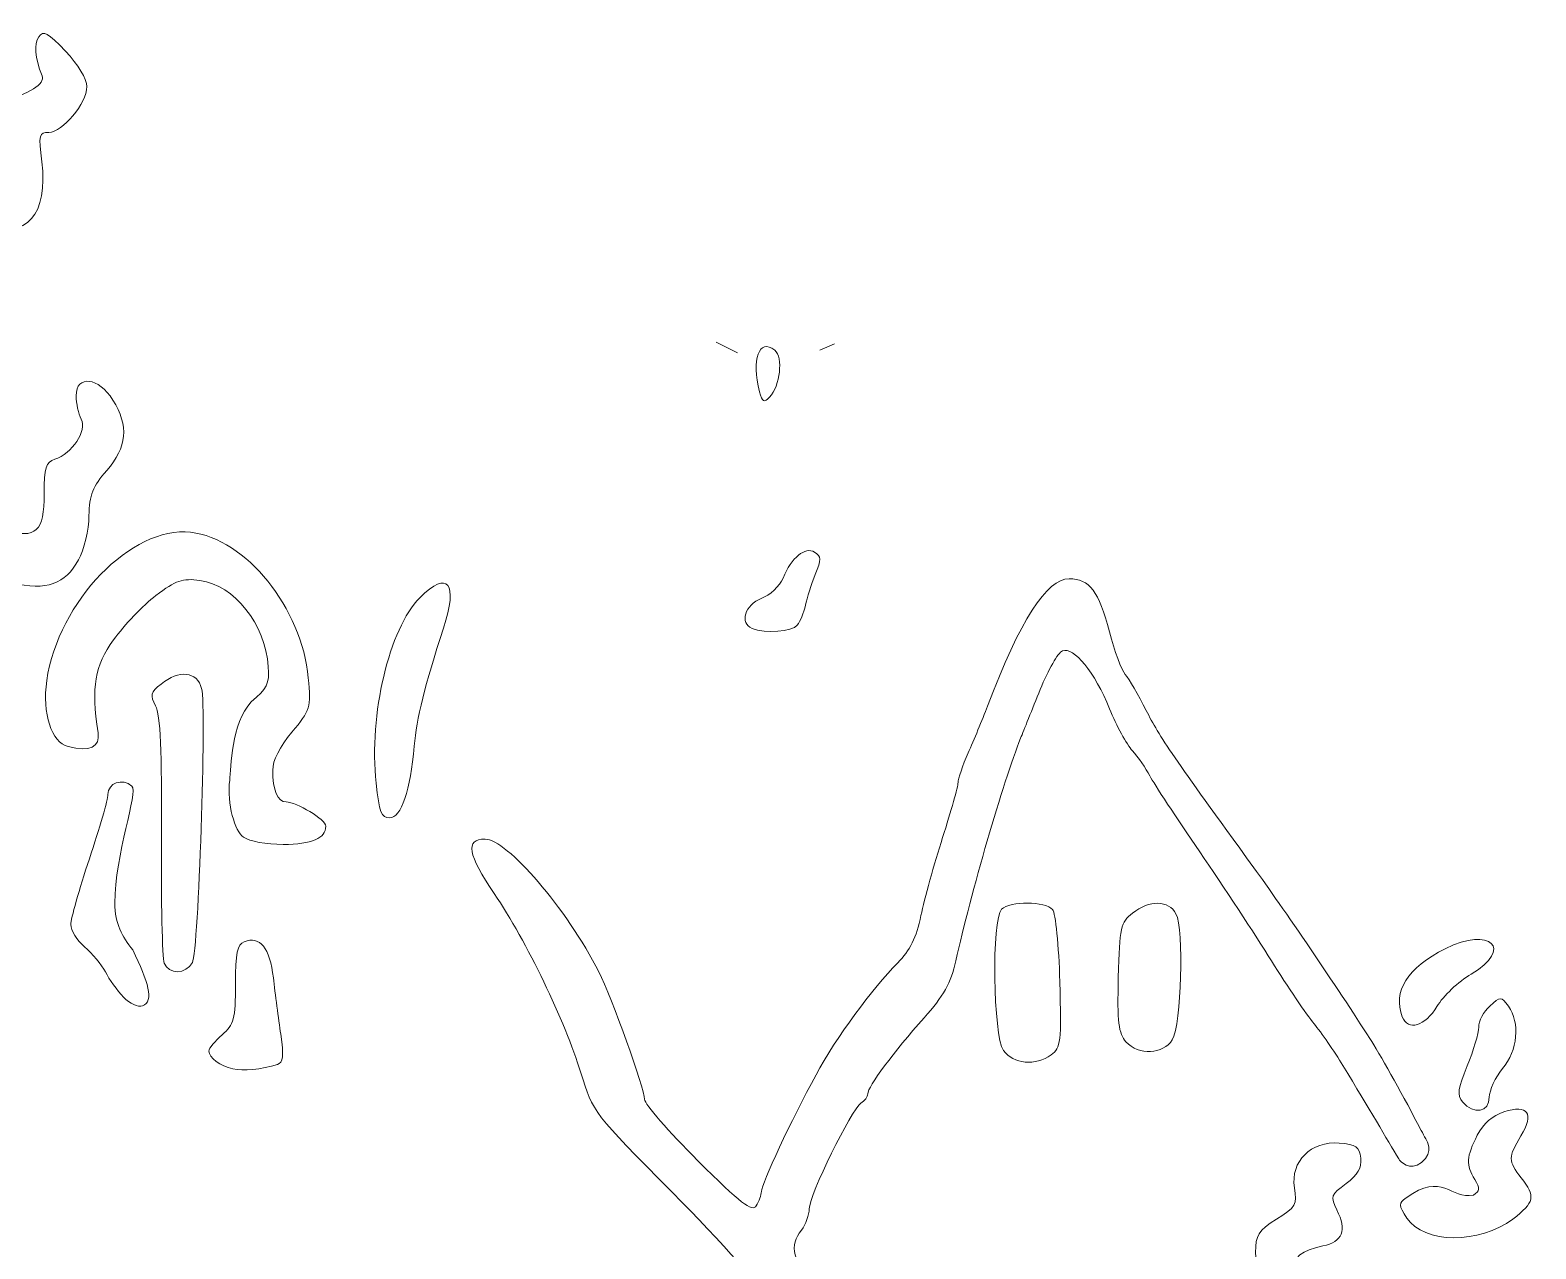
# Model space of a CAD drawing. Header units: millimetres. Extents: x -6423 to -1759, y 6 to 2012.
# Drawn here: x -5818.8 to -5679.3, y 1581.6 to 1694.5 of the extents above; entities that cross this region are included whole.
import ezdxf

# ---------------------------------------------------------------- set-up
doc = ezdxf.new("R2010")
doc.units = ezdxf.units.MM
doc.header["$MEASUREMENT"] = 0
doc.layers.add('layer 1', color=7, linetype='Continuous')

msp = doc.modelspace()

# ---------------------------------------------------------------- linework, layer by layer
at = {"layer": 'layer 1', "color": 177, "lineweight": 9}
for points, knots in [([(-5829.9218, 1672.6821), (-5832.079, 1671.5747), (-5831.6093, 1671.5637), (-5833.9008, 1672.7729), (-5833.9008, 1672.7729), (-5834.9275, 1673.3149), (-5836.0034, 1674.3575), (-5836.2916, 1675.0896), (-5836.2916, 1675.0896), (-5837.2903, 1677.6261), (-5837.5416, 1677.9041), (-5839.9473, 1679.1289), (-5839.9473, 1679.1289), (-5843.0057, 1680.6862), (-5843.9515, 1682.4244), (-5843.167, 1685.0439), (-5843.167, 1685.0439), (-5842.0854, 1688.6531), (-5839.6644, 1689.0193), (-5839.6644, 1685.5735), (-5839.6644, 1685.5735), (-5839.6644, 1683.4564), (-5839.3205, 1683.0732), (-5836.9999, 1682.6017), (-5836.9999, 1682.6017), (-5835.8747, 1682.373), (-5835.2164, 1681.7859), (-5834.4655, 1680.3417), (-5834.4655, 1680.3417), (-5833.0663, 1677.6495), (-5831.5355, 1677.513), (-5829.3741, 1679.8882), (-5829.3741, 1679.8882), (-5828.139, 1681.2457), (-5827.4902, 1681.6051), (-5826.6894, 1681.3765), (-5826.6894, 1681.3765), (-5823.9324, 1680.588), (-5822.8805, 1680.5228), (-5822.1885, 1681.0971), (-5822.1885, 1681.0971), (-5821.3526, 1681.7909), (-5821.1945, 1683.8368), (-5821.9414, 1684.2983), (-5821.9414, 1684.2983), (-5822.8008, 1684.8294), (-5822.5186, 1687.5027), (-5821.572, 1687.7959), (-5821.572, 1687.7959), (-5818.8267, 1688.6453), (-5817.4321, 1689.538), (-5817.7114, 1690.2661), (-5817.7114, 1690.2661), (-5818.3815, 1692.0117), (-5818.4768, 1693.2011), (-5818.0028, 1693.8984), (-5818.0028, 1693.8984), (-5817.5852, 1694.5132), (-5817.1722, 1694.2898), (-5815.5365, 1692.5637), (-5815.5365, 1692.5637), (-5814.3386, 1691.2995), (-5813.5718, 1690.0173), (-5813.5718, 1689.2781), (-5813.5718, 1689.2781), (-5813.5718, 1687.7367), (-5815.8162, 1685.0368), (-5817.0974, 1685.0368), (-5817.0974, 1685.0368), (-5817.9936, 1685.0368), (-5818.0457, 1684.8149), (-5817.7345, 1682.3234), (-5817.7345, 1682.3234), (-5817.1233, 1677.4315), (-5819.0993, 1675.1956), (-5823.1719, 1676.1719), (-5823.1719, 1676.1719), (-5826.047, 1676.8611), (-5826.2306, 1676.8143), (-5827.2059, 1675.1435), (-5827.2059, 1675.1435), (-5827.6948, 1674.3054), (-5828.9171, 1673.1979), (-5829.9218, 1672.6821)], [0, 0, 0, 0, 0.04545455, 0.04545455, 0.04545455, 0.04545455, 0.09090909, 0.09090909, 0.09090909, 0.09090909, 0.13636364, 0.13636364, 0.13636364, 0.13636364, 0.18181818, 0.18181818, 0.18181818, 0.18181818, 0.22727273, 0.22727273, 0.22727273, 0.22727273, 0.27272727, 0.27272727, 0.27272727, 0.27272727, 0.31818182, 0.31818182, 0.31818182, 0.31818182, 0.36363636, 0.36363636, 0.36363636, 0.36363636, 0.40909091, 0.40909091, 0.40909091, 0.40909091, 0.45454545, 0.45454545, 0.45454545, 0.45454545, 0.5, 0.5, 0.5, 0.5, 0.54545455, 0.54545455, 0.54545455, 0.54545455, 0.59090909, 0.59090909, 0.59090909, 0.59090909, 0.63636364, 0.63636364, 0.63636364, 0.63636364, 0.68181818, 0.68181818, 0.68181818, 0.68181818, 0.72727273, 0.72727273, 0.72727273, 0.72727273, 0.77272727, 0.77272727, 0.77272727, 0.77272727, 0.81818182, 0.81818182, 0.81818182, 0.81818182, 0.86363636, 0.86363636, 0.86363636, 0.86363636, 0.90909091, 0.90909091, 0.90909091, 0.90909091, 1, 1, 1, 1]), ([(-5750.3047, 1660.5058), (-5750.8028, 1659.9709), (-5750.9691, 1660.0602), (-5751.2201, 1660.9982), (-5751.2201, 1660.9982), (-5752.0184, 1663.9793), (-5751.2633, 1666.0521), (-5749.8166, 1664.8514), (-5749.8166, 1664.8514), (-5749.0221, 1664.192), (-5749.3174, 1661.5669), (-5750.3047, 1660.5058)], [0, 0, 0, 0, 0.25, 0.25, 0.25, 0.25, 0.5, 0.5, 0.5, 0.5, 1, 1, 1, 1]), ([(-5755.2352, 1665.6171), (-5755.2352, 1665.6171), (-5753.2688, 1664.6), (-5753.2688, 1664.6), (-5753.2688, 1664.6), (-5753.2688, 1664.6), (-5755.2352, 1665.6171), (-5755.2352, 1665.6171)], [0, 0, 0, 0, 0.33333333, 0.33333333, 0.33333333, 0.33333333, 1, 1, 1, 1]), ([(-5745.6326, 1664.873), (-5745.6326, 1664.873), (-5744.2788, 1665.4487), (-5744.2788, 1665.4487), (-5744.2788, 1665.4487), (-5744.2788, 1665.4487), (-5745.6326, 1664.873), (-5745.6326, 1664.873)], [0, 0, 0, 0, 0.33333333, 0.33333333, 0.33333333, 0.33333333, 1, 1, 1, 1]), ([(-5824.7531, 1642.5886), (-5826.7525, 1641.2439), (-5828.4431, 1640.7706), (-5830.1359, 1641.0815), (-5830.1359, 1641.0815), (-5831.5221, 1641.3361), (-5832.3509, 1642.5418), (-5833.0362, 1644.4299), (-5833.0362, 1644.4299), (-5833.7395, 1646.3683), (-5833.3269, 1646.954), (-5835.8325, 1646.7232), (-5835.8325, 1646.7232), (-5839.0915, 1646.4942), (-5840.9658, 1647.6017), (-5841.6557, 1650.1641), (-5841.6557, 1650.1641), (-5842.2215, 1652.2645), (-5841.9471, 1655.2463), (-5841.1424, 1655.7433), (-5841.1424, 1655.7433), (-5840.3713, 1656.2202), (-5838.725, 1654.8549), (-5838.4254, 1653.4901), (-5838.4254, 1653.4901), (-5838.0564, 1651.8104), (-5836.51, 1651.0415), (-5833.8037, 1651.1925), (-5833.8037, 1651.1925), (-5831.7114, 1651.3088), (-5831.5894, 1651.2354), (-5830.3277, 1649.0977), (-5830.3277, 1649.0977), (-5828.7675, 1646.4541), (-5827.486, 1646.1056), (-5824.8236, 1647.6017), (-5824.8236, 1647.6017), (-5823.2404, 1648.4919), (-5822.6632, 1648.5791), (-5821.1424, 1648.1593), (-5821.1424, 1648.1593), (-5818.2616, 1647.3638), (-5817.5104, 1648.064), (-5817.5104, 1651.5435), (-5817.5104, 1651.5435), (-5817.5104, 1654.0016), (-5817.3615, 1654.494), (-5816.5387, 1654.7553), (-5816.5387, 1654.7553), (-5814.9402, 1655.2626), (-5813.5112, 1657.4184), (-5814.0752, 1658.472), (-5814.0752, 1658.472), (-5814.3401, 1658.9669), (-5814.5567, 1659.94), (-5814.5567, 1660.6349), (-5814.5567, 1660.6349), (-5814.5567, 1662.6049), (-5812.4622, 1662.362), (-5811.1505, 1660.2399), (-5811.1505, 1660.2399), (-5809.6559, 1657.8218), (-5809.8264, 1655.8731), (-5811.7209, 1653.7152), (-5811.7209, 1653.7152), (-5813.0245, 1652.2309), (-5813.3251, 1651.4626), (-5813.363, 1649.5203), (-5813.363, 1649.5203), (-5813.3886, 1648.2121), (-5813.826, 1646.3687), (-5814.3351, 1645.4236), (-5814.3351, 1645.4236), (-5815.5447, 1643.1774), (-5817.3229, 1642.5581), (-5820.4745, 1643.2855), (-5820.4745, 1643.2855), (-5822.7228, 1643.8045), (-5823.0152, 1643.757), (-5824.7531, 1642.5886)], [0, 0, 0, 0, 0.04761905, 0.04761905, 0.04761905, 0.04761905, 0.0952381, 0.0952381, 0.0952381, 0.0952381, 0.14285714, 0.14285714, 0.14285714, 0.14285714, 0.19047619, 0.19047619, 0.19047619, 0.19047619, 0.23809524, 0.23809524, 0.23809524, 0.23809524, 0.28571429, 0.28571429, 0.28571429, 0.28571429, 0.33333333, 0.33333333, 0.33333333, 0.33333333, 0.38095238, 0.38095238, 0.38095238, 0.38095238, 0.42857143, 0.42857143, 0.42857143, 0.42857143, 0.47619048, 0.47619048, 0.47619048, 0.47619048, 0.52380952, 0.52380952, 0.52380952, 0.52380952, 0.57142857, 0.57142857, 0.57142857, 0.57142857, 0.61904762, 0.61904762, 0.61904762, 0.61904762, 0.66666667, 0.66666667, 0.66666667, 0.66666667, 0.71428571, 0.71428571, 0.71428571, 0.71428571, 0.76190476, 0.76190476, 0.76190476, 0.76190476, 0.80952381, 0.80952381, 0.80952381, 0.80952381, 0.85714286, 0.85714286, 0.85714286, 0.85714286, 0.9047619, 0.9047619, 0.9047619, 0.9047619, 1, 1, 1, 1]), ([(-5799.0526, 1619.7468), (-5799.8247, 1620.3116), (-5800.6163, 1622.7811), (-5800.3267, 1625.0372), (-5800.3267, 1625.0372), (-5800.1834, 1626.1528), (-5800.2068, 1630.2538), (-5798.3283, 1632.2716), (-5798.3283, 1632.2716), (-5796.8706, 1633.4912), (-5796.6412, 1633.9669), (-5796.7475, 1635.5477), (-5796.7475, 1635.5477), (-5797.0109, 1639.4586), (-5799.9016, 1643.1008), (-5803.0801, 1643.5273), (-5803.0801, 1643.5273), (-5804.7056, 1643.7453), (-5805.3182, 1643.5358), (-5807.157, 1642.133), (-5807.157, 1642.133), (-5808.3471, 1641.2251), (-5810.1111, 1639.382), (-5811.0772, 1638.037), (-5811.0772, 1638.037), (-5812.8508, 1635.5679), (-5813.162, 1633.7131), (-5812.5225, 1629.4207), (-5812.5225, 1629.4207), (-5812.3218, 1628.0732), (-5813.284, 1627.6258), (-5815.2958, 1628.1306), (-5815.2958, 1628.1306), (-5816.8397, 1628.5181), (-5817.7157, 1631.2177), (-5817.2793, 1634.242), (-5817.2793, 1634.242), (-5816.2204, 1641.5796), (-5809.4092, 1648.6042), (-5803.9505, 1647.9892), (-5803.9505, 1647.9892), (-5798.8328, 1647.4124), (-5793.6289, 1640.9755), (-5793.0411, 1634.4962), (-5793.0411, 1634.4962), (-5792.7905, 1631.7303), (-5792.8557, 1631.5148), (-5794.5602, 1629.4746), (-5794.5602, 1629.4746), (-5795.6829, 1628.1306), (-5796.3413, 1626.8289), (-5796.3413, 1625.9525), (-5796.3413, 1625.9525), (-5796.3413, 1624.0913), (-5795.8829, 1623.0051), (-5795.0977, 1623.0051), (-5795.0977, 1623.0051), (-5794.1291, 1623.0051), (-5791.4246, 1621.3574), (-5791.421, 1620.765), (-5791.421, 1620.765), (-5791.4143, 1619.6337), (-5792.7299, 1619.0665), (-5795.3607, 1619.0665), (-5795.3607, 1619.0665), (-5796.9333, 1619.0665), (-5798.5229, 1619.3594), (-5799.0526, 1619.7468)], [0, 0, 0, 0, 0.05555556, 0.05555556, 0.05555556, 0.05555556, 0.11111111, 0.11111111, 0.11111111, 0.11111111, 0.16666667, 0.16666667, 0.16666667, 0.16666667, 0.22222222, 0.22222222, 0.22222222, 0.22222222, 0.27777778, 0.27777778, 0.27777778, 0.27777778, 0.33333333, 0.33333333, 0.33333333, 0.33333333, 0.38888889, 0.38888889, 0.38888889, 0.38888889, 0.44444444, 0.44444444, 0.44444444, 0.44444444, 0.5, 0.5, 0.5, 0.5, 0.55555556, 0.55555556, 0.55555556, 0.55555556, 0.61111111, 0.61111111, 0.61111111, 0.61111111, 0.66666667, 0.66666667, 0.66666667, 0.66666667, 0.72222222, 0.72222222, 0.72222222, 0.72222222, 0.77777778, 0.77777778, 0.77777778, 0.77777778, 0.83333333, 0.83333333, 0.83333333, 0.83333333, 0.88888889, 0.88888889, 0.88888889, 0.88888889, 1, 1, 1, 1]), ([(-5747.7281, 1639.3746), (-5748.206, 1638.7698), (-5750.7003, 1638.5975), (-5751.9096, 1639.0853), (-5751.9096, 1639.0853), (-5753.1029, 1639.5667), (-5752.5796, 1641.2857), (-5751.0658, 1641.8572), (-5751.0658, 1641.8572), (-5750.254, 1642.1635), (-5749.3603, 1643.0023), (-5749.0515, 1643.7478), (-5749.0515, 1643.7478), (-5748.2603, 1645.6586), (-5747.0017, 1646.686), (-5746.1204, 1646.1411), (-5746.1204, 1646.1411), (-5745.5043, 1645.7604), (-5745.4954, 1645.4612), (-5746.0584, 1644.0736), (-5746.0584, 1644.0736), (-5746.4207, 1643.1817), (-5746.8351, 1641.8976), (-5746.9794, 1641.2209), (-5746.9794, 1641.2209), (-5747.1237, 1640.5438), (-5747.4605, 1639.7131), (-5747.7281, 1639.3746)], [0, 0, 0, 0, 0.125, 0.125, 0.125, 0.125, 0.25, 0.25, 0.25, 0.25, 0.375, 0.375, 0.375, 0.375, 0.5, 0.5, 0.5, 0.5, 0.625, 0.625, 0.625, 0.625, 0.75, 0.75, 0.75, 0.75, 1, 1, 1, 1]), ([(-5785.4897, 1621.5282), (-5786.2675, 1621.5282), (-5786.4717, 1622.0465), (-5786.7621, 1624.7564), (-5786.7621, 1624.7564), (-5787.4381, 1631.0716), (-5785.5461, 1639.0814), (-5782.7068, 1641.9203), (-5782.7068, 1641.9203), (-5780.1026, 1644.5245), (-5779.1405, 1643.2894), (-5780.5117, 1639.1027), (-5780.5117, 1639.1027), (-5782.2463, 1633.8074), (-5783.0135, 1630.7129), (-5783.222, 1628.1746), (-5783.222, 1628.1746), (-5783.5566, 1624.0949), (-5784.4326, 1621.5282), (-5785.4897, 1621.5282)], [0, 0, 0, 0, 0.16666667, 0.16666667, 0.16666667, 0.16666667, 0.33333333, 0.33333333, 0.33333333, 0.33333333, 0.5, 0.5, 0.5, 0.5, 0.66666667, 0.66666667, 0.66666667, 0.66666667, 1, 1, 1, 1]), ([(-5748.0883, 1542.8591), (-5748.099, 1537.1349), (-5750.1785, 1531.4127), (-5751.2413, 1534.1825), (-5751.2413, 1534.1825), (-5751.6345, 1535.2063), (-5751.6228, 1542.9197), (-5751.2204, 1548.5933), (-5751.2204, 1548.5933), (-5750.913, 1552.9229), (-5750.8326, 1553.1665), (-5749.2025, 1554.6997), (-5749.2025, 1554.6997), (-5747.2393, 1556.5464), (-5744.6482, 1561.7651), (-5744.6482, 1563.8726), (-5744.6482, 1563.8726), (-5744.6482, 1566.6148), (-5746.5373, 1571.3709), (-5749.2252, 1575.3963), (-5749.2252, 1575.3963), (-5750.8868, 1577.8843), (-5754.7517, 1582.2717), (-5759.2897, 1586.8218), (-5759.2897, 1586.8218), (-5766.6026, 1594.1541), (-5766.665, 1594.2353), (-5767.7845, 1597.8988), (-5767.7845, 1597.8988), (-5769.2653, 1602.7432), (-5772.8022, 1610.0595), (-5775.8159, 1614.5118), (-5775.8159, 1614.5118), (-5778.2762, 1618.1466), (-5778.5141, 1619.5589), (-5776.6653, 1619.5589), (-5776.6653, 1619.5589), (-5774.6219, 1619.5589), (-5769.0951, 1613.1129), (-5766.1126, 1607.2511), (-5766.1126, 1607.2511), (-5764.9268, 1604.9213), (-5761.8791, 1596.4315), (-5761.8791, 1595.4594), (-5761.8791, 1595.4594), (-5761.8791, 1595.0301), (-5759.657, 1592.4674), (-5756.9415, 1589.7646), (-5756.9415, 1589.7646), (-5752.9649, 1585.8072), (-5751.9124, 1584.9943), (-5751.5334, 1585.5892), (-5751.5334, 1585.5892), (-5751.2746, 1585.9954), (-5751.0598, 1586.5924), (-5751.0556, 1586.9157), (-5751.0556, 1586.9157), (-5751.0467, 1587.624), (-5748.279, 1593.5362), (-5745.9942, 1597.7286), (-5745.9942, 1597.7286), (-5744.1334, 1601.144), (-5740.7826, 1605.731), (-5738.4258, 1608.0892), (-5738.4258, 1608.0892), (-5737.291, 1609.225), (-5736.6877, 1610.4505), (-5736.2679, 1612.4716), (-5736.2679, 1612.4716), (-5735.9474, 1614.0148), (-5735.0434, 1617.2745), (-5734.2589, 1619.7156), (-5734.2589, 1619.7156), (-5733.4744, 1622.1568), (-5732.8324, 1624.4434), (-5732.8324, 1624.7972), (-5732.8324, 1624.7972), (-5732.8324, 1625.151), (-5732.4105, 1626.3879), (-5731.8947, 1627.5457), (-5731.8947, 1627.5457), (-5731.3792, 1628.7039), (-5730.578, 1630.6483), (-5730.1147, 1631.8668), (-5730.1147, 1631.8668), (-5727.0826, 1639.8393), (-5724.6202, 1643.6822), (-5722.5449, 1643.6822), (-5722.5449, 1643.6822), (-5720.656, 1643.6822), (-5719.7645, 1642.5095), (-5718.8013, 1638.7592), (-5718.8013, 1638.7592), (-5718.3496, 1636.999), (-5717.6913, 1635.2268), (-5717.3389, 1634.8206), (-5717.3389, 1634.8206), (-5716.9865, 1634.4146), (-5716.1105, 1632.9094), (-5715.3923, 1631.4761), (-5715.3923, 1631.4761), (-5714.1941, 1629.0853), (-5712.804, 1627.0557), (-5705.4175, 1616.9111), (-5705.4175, 1616.9111), (-5702.8494, 1613.3841), (-5697.6076, 1605.67), (-5694.6719, 1601.0972), (-5694.6719, 1601.0972), (-5693.8027, 1599.7433), (-5691.815, 1596.1986), (-5690.2544, 1593.22), (-5690.2544, 1593.22), (-5689.9467, 1592.6326), (-5689.6602, 1592.0909), (-5689.3937, 1591.5924), (-5689.3937, 1591.5924), (-5689.4876, 1591.7566), (-5688.6325, 1590.5729), (-5689.8875, 1589.5944), (-5689.8875, 1589.5944), (-5690.9999, 1588.7269), (-5691.8674, 1589.7096), (-5692, 1589.9358), (-5692, 1589.9358), (-5693.0611, 1591.7491), (-5694.7343, 1594.5458), (-5697.1659, 1598.5809), (-5697.1659, 1598.5809), (-5697.9636, 1599.9046), (-5699.1703, 1601.6498), (-5699.8471, 1602.4592), (-5699.8471, 1602.4592), (-5700.5242, 1603.2685), (-5702.2964, 1605.8894), (-5703.7857, 1608.2831), (-5703.7857, 1608.2831), (-5705.275, 1610.6767), (-5708.266, 1615.2201), (-5710.432, 1618.3795), (-5710.432, 1618.3795), (-5712.5981, 1621.5385), (-5714.6762, 1624.7025), (-5715.0495, 1625.4105), (-5715.0495, 1625.4105), (-5715.4231, 1626.1184), (-5716.1573, 1627.1699), (-5716.6809, 1627.7474), (-5716.6809, 1627.7474), (-5717.2049, 1628.3245), (-5718.1525, 1630.0744), (-5718.7871, 1631.6356), (-5718.7871, 1631.6356), (-5720.164, 1635.0237), (-5722.0989, 1637.4028), (-5723.1493, 1636.9997), (-5723.1493, 1636.9997), (-5723.5577, 1636.843), (-5724.4869, 1635.2364), (-5725.2143, 1633.4291), (-5725.2143, 1633.4291), (-5725.9418, 1631.6222), (-5726.7593, 1629.5898), (-5727.0305, 1628.913), (-5727.0305, 1628.913), (-5728.6329, 1624.9152), (-5731.677, 1614.4682), (-5733.0437, 1608.276), (-5733.0437, 1608.276), (-5733.4935, 1606.2386), (-5734.1884, 1604.9907), (-5735.9857, 1602.9945), (-5735.9857, 1602.9945), (-5738.7647, 1599.9074), (-5741.2016, 1596.6194), (-5741.2016, 1595.9564), (-5741.2016, 1595.9564), (-5741.2016, 1595.6969), (-5741.4842, 1595.3073), (-5741.8295, 1595.0907), (-5741.8295, 1595.0907), (-5742.7079, 1594.5398), (-5746.626, 1586.5456), (-5746.621, 1585.3141), (-5746.621, 1585.3141), (-5746.621, 1584.7564), (-5746.9422, 1583.8705), (-5747.34, 1583.3448), (-5747.34, 1583.3448), (-5748.4932, 1581.8197), (-5748.2379, 1580.7685), (-5745.8347, 1577.154), (-5745.8347, 1577.154), (-5738.5765, 1566.2358), (-5738.0564, 1559.4817), (-5744.0303, 1553.7121), (-5744.0303, 1553.7121), (-5747.0893, 1550.7576), (-5748.0784, 1548.1126), (-5748.0883, 1542.8591)], [0, 0, 0, 0, 0.01960784, 0.01960784, 0.01960784, 0.01960784, 0.03921569, 0.03921569, 0.03921569, 0.03921569, 0.05882353, 0.05882353, 0.05882353, 0.05882353, 0.07843137, 0.07843137, 0.07843137, 0.07843137, 0.09803922, 0.09803922, 0.09803922, 0.09803922, 0.11764706, 0.11764706, 0.11764706, 0.11764706, 0.1372549, 0.1372549, 0.1372549, 0.1372549, 0.15686275, 0.15686275, 0.15686275, 0.15686275, 0.17647059, 0.17647059, 0.17647059, 0.17647059, 0.19607843, 0.19607843, 0.19607843, 0.19607843, 0.21568627, 0.21568627, 0.21568627, 0.21568627, 0.23529412, 0.23529412, 0.23529412, 0.23529412, 0.25490196, 0.25490196, 0.25490196, 0.25490196, 0.2745098, 0.2745098, 0.2745098, 0.2745098, 0.29411765, 0.29411765, 0.29411765, 0.29411765, 0.31372549, 0.31372549, 0.31372549, 0.31372549, 0.33333333, 0.33333333, 0.33333333, 0.33333333, 0.35294118, 0.35294118, 0.35294118, 0.35294118, 0.37254902, 0.37254902, 0.37254902, 0.37254902, 0.39215686, 0.39215686, 0.39215686, 0.39215686, 0.41176471, 0.41176471, 0.41176471, 0.41176471, 0.43137255, 0.43137255, 0.43137255, 0.43137255, 0.45098039, 0.45098039, 0.45098039, 0.45098039, 0.47058824, 0.47058824, 0.47058824, 0.47058824, 0.49019608, 0.49019608, 0.49019608, 0.49019608, 0.50980392, 0.50980392, 0.50980392, 0.50980392, 0.52941176, 0.52941176, 0.52941176, 0.52941176, 0.54901961, 0.54901961, 0.54901961, 0.54901961, 0.56862745, 0.56862745, 0.56862745, 0.56862745, 0.58823529, 0.58823529, 0.58823529, 0.58823529, 0.60784314, 0.60784314, 0.60784314, 0.60784314, 0.62745098, 0.62745098, 0.62745098, 0.62745098, 0.64705882, 0.64705882, 0.64705882, 0.64705882, 0.66666667, 0.66666667, 0.66666667, 0.66666667, 0.68627451, 0.68627451, 0.68627451, 0.68627451, 0.70588235, 0.70588235, 0.70588235, 0.70588235, 0.7254902, 0.7254902, 0.7254902, 0.7254902, 0.74509804, 0.74509804, 0.74509804, 0.74509804, 0.76470588, 0.76470588, 0.76470588, 0.76470588, 0.78431373, 0.78431373, 0.78431373, 0.78431373, 0.80392157, 0.80392157, 0.80392157, 0.80392157, 0.82352941, 0.82352941, 0.82352941, 0.82352941, 0.84313725, 0.84313725, 0.84313725, 0.84313725, 0.8627451, 0.8627451, 0.8627451, 0.8627451, 0.88235294, 0.88235294, 0.88235294, 0.88235294, 0.90196078, 0.90196078, 0.90196078, 0.90196078, 0.92156863, 0.92156863, 0.92156863, 0.92156863, 0.94117647, 0.94117647, 0.94117647, 0.94117647, 0.96078431, 0.96078431, 0.96078431, 0.96078431, 1, 1, 1, 1]), ([(-5803.7803, 1608.1331), (-5804.3773, 1607.0178), (-5805.9807, 1606.987), (-5806.4012, 1608.0831), (-5806.4012, 1608.0831), (-5806.5767, 1608.5408), (-5806.689, 1613.8311), (-5806.6511, 1619.8397), (-5806.6511, 1619.8397), (-5806.6015, 1627.6719), (-5806.7536, 1631.0851), (-5807.1885, 1631.898), (-5807.1885, 1631.898), (-5807.7171, 1632.886), (-5807.6533, 1633.1466), (-5806.6905, 1633.9261), (-5806.6905, 1633.9261), (-5805.0257, 1635.274), (-5803.3205, 1635.0939), (-5802.9277, 1633.5284), (-5802.9277, 1633.5284), (-5802.4619, 1631.6725), (-5803.217, 1609.1864), (-5803.7803, 1608.1331)], [0, 0, 0, 0, 0.14285714, 0.14285714, 0.14285714, 0.14285714, 0.28571429, 0.28571429, 0.28571429, 0.28571429, 0.42857143, 0.42857143, 0.42857143, 0.42857143, 0.57142857, 0.57142857, 0.57142857, 0.57142857, 0.71428571, 0.71428571, 0.71428571, 0.71428571, 1, 1, 1, 1]), ([(-5808.3992, 1604.1204), (-5808.8108, 1603.9627), (-5809.5872, 1604.3186), (-5810.1639, 1604.9294), (-5810.1639, 1604.9294), (-5810.7304, 1605.5292), (-5811.4863, 1606.574), (-5811.8436, 1607.2511), (-5811.8436, 1607.2511), (-5812.2009, 1607.9278), (-5813.0684, 1608.979), (-5813.7711, 1609.5862), (-5813.7711, 1609.5862), (-5814.4741, 1610.1939), (-5815.0487, 1611.117), (-5815.0487, 1611.6378), (-5815.0487, 1611.6378), (-5815.0487, 1612.1586), (-5814.2734, 1614.9021), (-5813.3258, 1617.7343), (-5813.3258, 1617.7343), (-5812.3782, 1620.5665), (-5811.6025, 1623.2501), (-5811.6025, 1623.6982), (-5811.6025, 1623.6982), (-5811.6025, 1624.7802), (-5810.2976, 1625.2375), (-5809.3808, 1624.4767), (-5809.3808, 1624.4767), (-5808.7675, 1623.9676), (-5810.9758, 1618.0948), (-5810.9673, 1613.634), (-5810.9673, 1613.634), (-5810.9637, 1611.6885), (-5810.2916, 1610.5484), (-5809.3138, 1609.2955), (-5809.3138, 1609.2955), (-5807.8589, 1606.3244), (-5807.3013, 1604.5416), (-5808.3992, 1604.1204)], [0, 0, 0, 0, 0.09090909, 0.09090909, 0.09090909, 0.09090909, 0.18181818, 0.18181818, 0.18181818, 0.18181818, 0.27272727, 0.27272727, 0.27272727, 0.27272727, 0.36363636, 0.36363636, 0.36363636, 0.36363636, 0.45454545, 0.45454545, 0.45454545, 0.45454545, 0.54545455, 0.54545455, 0.54545455, 0.54545455, 0.63636364, 0.63636364, 0.63636364, 0.63636364, 0.72727273, 0.72727273, 0.72727273, 0.72727273, 0.81818182, 0.81818182, 0.81818182, 0.81818182, 1, 1, 1, 1]), ([(-5724.188, 1599.5806), (-5725.6351, 1598.5224), (-5727.7328, 1598.7092), (-5728.6197, 1599.9759), (-5728.6197, 1599.9759), (-5729.5925, 1601.3645), (-5729.7368, 1612.1189), (-5728.7956, 1613.0604), (-5728.7956, 1613.0604), (-5728.0181, 1613.8375), (-5724.723, 1613.8201), (-5724.0764, 1613.0356), (-5724.0764, 1613.0356), (-5723.7974, 1612.6974), (-5723.4932, 1609.6887), (-5723.4007, 1606.3499), (-5723.4007, 1606.3499), (-5723.2468, 1600.7997), (-5723.3142, 1600.2198), (-5724.188, 1599.5806)], [0, 0, 0, 0, 0.16666667, 0.16666667, 0.16666667, 0.16666667, 0.33333333, 0.33333333, 0.33333333, 0.33333333, 0.5, 0.5, 0.5, 0.5, 0.66666667, 0.66666667, 0.66666667, 0.66666667, 1, 1, 1, 1]), ([(-5712.982, 1600.9742), (-5713.8218, 1599.5916), (-5716.0964, 1599.4937), (-5717.2694, 1600.7902), (-5717.2694, 1600.7902), (-5717.9607, 1601.5538), (-5718.0844, 1602.5865), (-5717.9834, 1606.7417), (-5717.9834, 1606.7417), (-5717.8703, 1611.4066), (-5717.7753, 1611.8367), (-5716.665, 1612.7102), (-5716.665, 1612.7102), (-5715.0988, 1613.9421), (-5713.3149, 1613.9137), (-5712.6363, 1612.646), (-5712.6363, 1612.646), (-5711.8741, 1611.2216), (-5712.1361, 1602.3663), (-5712.982, 1600.9742)], [0, 0, 0, 0, 0.16666667, 0.16666667, 0.16666667, 0.16666667, 0.33333333, 0.33333333, 0.33333333, 0.33333333, 0.5, 0.5, 0.5, 0.5, 0.66666667, 0.66666667, 0.66666667, 0.66666667, 1, 1, 1, 1]), ([(-5795.9042, 1598.6872), (-5797.3786, 1598.2217), (-5799.0944, 1598.0466), (-5800.0331, 1598.2657), (-5800.0331, 1598.2657), (-5801.2041, 1598.5387), (-5802.2488, 1599.3236), (-5802.2488, 1599.9298), (-5802.2488, 1599.9298), (-5802.2488, 1600.1694), (-5801.6947, 1600.8469), (-5801.018, 1601.4354), (-5801.018, 1601.4354), (-5799.9137, 1602.3954), (-5799.7871, 1602.8779), (-5799.7871, 1606.1245), (-5799.7871, 1606.1245), (-5799.7871, 1609.0208), (-5799.6262, 1609.8053), (-5798.9817, 1610.0524), (-5798.9817, 1610.0524), (-5797.5151, 1610.6154), (-5796.6011, 1609.4852), (-5796.2775, 1606.708), (-5796.2775, 1606.708), (-5796.1069, 1605.2467), (-5795.7999, 1602.8928), (-5795.5947, 1601.4768), (-5795.5947, 1601.4768), (-5795.3036, 1599.4693), (-5795.372, 1598.8549), (-5795.9042, 1598.6872)], [0, 0, 0, 0, 0.11111111, 0.11111111, 0.11111111, 0.11111111, 0.22222222, 0.22222222, 0.22222222, 0.22222222, 0.33333333, 0.33333333, 0.33333333, 0.33333333, 0.44444444, 0.44444444, 0.44444444, 0.44444444, 0.55555556, 0.55555556, 0.55555556, 0.55555556, 0.66666667, 0.66666667, 0.66666667, 0.66666667, 0.77777778, 0.77777778, 0.77777778, 0.77777778, 1, 1, 1, 1]), ([(-5688.4517, 1604.063), (-5689.5348, 1602.2277), (-5691.1499, 1601.748), (-5691.6714, 1603.1065), (-5691.6714, 1603.1065), (-5692.5693, 1605.4466), (-5691.1768, 1607.6503), (-5687.687, 1609.4104), (-5687.687, 1609.4104), (-5683.5067, 1611.5187), (-5681.3077, 1609.3849), (-5685.2686, 1607.0636), (-5685.2686, 1607.0636), (-5686.4562, 1606.3673), (-5687.8888, 1605.017), (-5688.4517, 1604.063)], [0, 0, 0, 0, 0.2, 0.2, 0.2, 0.2, 0.4, 0.4, 0.4, 0.4, 0.6, 0.6, 0.6, 0.6, 1, 1, 1, 1]), ([(-5683.601, 1595.6438), (-5683.601, 1594.2488), (-5685.0704, 1593.9939), (-5686.0829, 1595.2137), (-5686.0829, 1595.2137), (-5686.6062, 1595.8444), (-5686.5313, 1596.4215), (-5685.6507, 1598.5465), (-5685.6507, 1598.5465), (-5685.0647, 1599.9599), (-5684.5854, 1601.5761), (-5684.5854, 1602.138), (-5684.5854, 1602.138), (-5684.5854, 1602.7003), (-5684.1225, 1603.5791), (-5683.5567, 1604.0914), (-5683.5567, 1604.0914), (-5682.5467, 1605.0053), (-5682.5144, 1605.0049), (-5681.8334, 1604.0736), (-5681.8334, 1604.0736), (-5680.733, 1602.5687), (-5680.9758, 1599.9567), (-5682.3701, 1598.2997), (-5682.3701, 1598.2997), (-5683.0472, 1597.495), (-5683.601, 1596.2999), (-5683.601, 1595.6438)], [0, 0, 0, 0, 0.125, 0.125, 0.125, 0.125, 0.25, 0.25, 0.25, 0.25, 0.375, 0.375, 0.375, 0.375, 0.5, 0.5, 0.5, 0.5, 0.625, 0.625, 0.625, 0.625, 0.75, 0.75, 0.75, 0.75, 1, 1, 1, 1]), ([(-5691.2492, 1584.4537), (-5692.0344, 1585.6523), (-5692.0379, 1585.799), (-5691.297, 1586.3411), (-5691.297, 1586.3411), (-5687.9501, 1588.7688), (-5687.1702, 1586.1596), (-5685.0779, 1586.5751), (-5685.0779, 1586.5751), (-5684.4692, 1586.9551), (-5684.4475, 1587.2103), (-5684.9548, 1588.0293), (-5684.9548, 1588.0293), (-5685.778, 1589.3572), (-5685.7312, 1590.1588), (-5684.7159, 1592.1309), (-5684.7159, 1592.1309), (-5684.1565, 1593.2178), (-5683.3071, 1593.9637), (-5682.2538, 1594.2934), (-5682.2538, 1594.2934), (-5680.0066, 1594.9968), (-5679.4032, 1594.1527), (-5680.6674, 1592.0746), (-5680.6674, 1592.0746), (-5681.8703, 1590.0964), (-5681.8681, 1589.7376), (-5680.6472, 1588.1852), (-5680.6472, 1588.1852), (-5679.2866, 1586.4556), (-5679.3976, 1585.9082), (-5681.4204, 1584.3654), (-5681.4204, 1584.3654), (-5684.5, 1582.0164), (-5689.6826, 1582.0629), (-5691.2492, 1584.4537)], [0, 0, 0, 0, 0.1, 0.1, 0.1, 0.1, 0.2, 0.2, 0.2, 0.2, 0.3, 0.3, 0.3, 0.3, 0.4, 0.4, 0.4, 0.4, 0.5, 0.5, 0.5, 0.5, 0.6, 0.6, 0.6, 0.6, 0.7, 0.7, 0.7, 0.7, 0.8, 0.8, 0.8, 0.8, 1, 1, 1, 1]), ([(-5701.8167, 1579.6738), (-5701.8167, 1578.3356), (-5703.6485, 1577.7719), (-5704.6719, 1578.7954), (-5704.6719, 1578.7954), (-5704.997, 1579.1201), (-5705.2629, 1580.2251), (-5705.2629, 1581.2507), (-5705.2629, 1581.2507), (-5705.2629, 1582.886), (-5705.0243, 1583.2661), (-5703.3227, 1584.3402), (-5703.3227, 1584.3402), (-5701.5395, 1585.4658), (-5701.4044, 1585.7026), (-5701.6579, 1587.2639), (-5701.6579, 1587.2639), (-5702.0521, 1589.6919), (-5700.1161, 1591.6197), (-5697.502, 1591.4031), (-5697.502, 1591.4031), (-5695.9499, 1591.2748), (-5695.6401, 1591.0564), (-5695.5174, 1590.006), (-5695.5174, 1590.006), (-5695.4107, 1589.0928), (-5695.7723, 1588.4649), (-5696.8749, 1587.6499), (-5696.8749, 1587.6499), (-5698.2847, 1586.6077), (-5698.3372, 1586.4563), (-5697.7225, 1585.2024), (-5697.7225, 1585.2024), (-5696.7919, 1583.3047), (-5697.1975, 1582.261), (-5699.0157, 1581.8725), (-5699.0157, 1581.8725), (-5700.978, 1581.4531), (-5701.8167, 1580.7948), (-5701.8167, 1579.6738)], [0, 0, 0, 0, 0.09090909, 0.09090909, 0.09090909, 0.09090909, 0.18181818, 0.18181818, 0.18181818, 0.18181818, 0.27272727, 0.27272727, 0.27272727, 0.27272727, 0.36363636, 0.36363636, 0.36363636, 0.36363636, 0.45454545, 0.45454545, 0.45454545, 0.45454545, 0.54545455, 0.54545455, 0.54545455, 0.54545455, 0.63636364, 0.63636364, 0.63636364, 0.63636364, 0.72727273, 0.72727273, 0.72727273, 0.72727273, 0.81818182, 0.81818182, 0.81818182, 0.81818182, 1, 1, 1, 1])]:
    msp.add_open_spline(points, degree=3, knots=knots, dxfattribs=at)
for points in [[(-5751.2201, 1660.9982), (-5751.2201, 1660.9982), (-5751.2201, 1660.9982), (-5751.2201, 1660.9982)], [(-5751.9096, 1639.0853), (-5751.9096, 1639.0853), (-5751.9096, 1639.0853), (-5751.9096, 1639.0853)], [(-5786.7621, 1624.7564), (-5786.7621, 1624.7564), (-5786.7621, 1624.7564), (-5786.7621, 1624.7564)], [(-5799.0526, 1619.7468), (-5799.0526, 1619.7468), (-5799.0526, 1619.7468), (-5799.0526, 1619.7468)], [(-5806.4012, 1608.0831), (-5806.4012, 1608.0831), (-5806.4012, 1608.0831), (-5806.4012, 1608.0831)], [(-5810.1639, 1604.9294), (-5810.1639, 1604.9294), (-5810.1639, 1604.9294), (-5810.1639, 1604.9294)], [(-5691.6714, 1603.1065), (-5691.6714, 1603.1065), (-5691.6714, 1603.1065), (-5691.6714, 1603.1065)], [(-5717.2694, 1600.7902), (-5717.2694, 1600.7902), (-5717.2694, 1600.7902), (-5717.2694, 1600.7902)], [(-5728.6197, 1599.9759), (-5728.6197, 1599.9759), (-5728.6197, 1599.9759), (-5728.6197, 1599.9759)], [(-5800.0331, 1598.2657), (-5800.0331, 1598.2657), (-5800.0331, 1598.2657), (-5800.0331, 1598.2657)], [(-5686.0829, 1595.2137), (-5686.0829, 1595.2137), (-5686.0829, 1595.2137), (-5686.0829, 1595.2137)]]:
    msp.add_open_spline(points, degree=3, dxfattribs=at)

doc.saveas('drawing.dxf')
